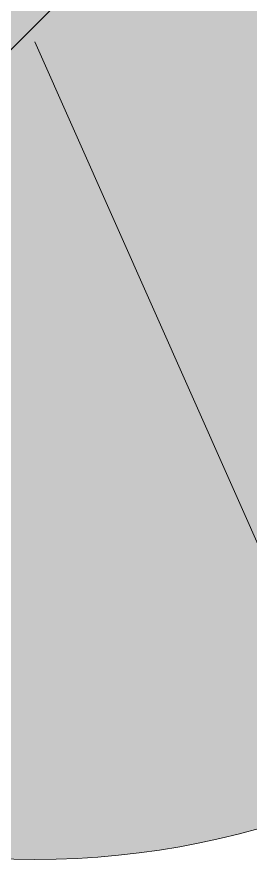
# Model space of a CAD drawing. Header units: millimetres. Extents: x -13069 to 207500, y -71366 to 56785.
# Drawn here: x 42054.5 to 42068.7, y 9759.6 to 9812 of the extents above; entities that cross this region are included whole.
import ezdxf

# ---------------------------------------------------------------- set-up
doc = ezdxf.new("R2010")
doc.units = ezdxf.units.MM
doc.layers.add('Отметки', color=7, linetype='Continuous', lineweight=9)
doc.layers.add('Потолки штриховка', color=7, linetype='Continuous', lineweight=9)

msp = doc.modelspace()

# ---------------------------------------------------------------- hatches: boundary and pattern name
at = {"layer": 'Отметки'}
h = msp.add_hatch(color=256, dxfattribs=at)
edge = h.paths.add_edge_path()
edge.add_arc((42055.571, 9810.514), 50, 0, 360)
at = {"layer": 'Потолки штриховка', "lineweight": 18, "true_color": 0x787878}
h = msp.add_hatch(dxfattribs=at)
h.set_pattern_fill('FP_89', color=8, style=0, pattern_type=2)
h.set_pattern_definition([(45, (0, 0), (-53.03301, 53.03301), [])])
h.paths.add_polyline_path([(45419.201, 8604.011), (45558.912, 8604.011), (45558.448, 12207.671), (45418.912, 12207.671), (45418.912, 8604.011)])
h.paths.add_polyline_path([(41954.934, 8604.011), (42069.934, 8604.011), (42069.493, 12198.656), (41929.934, 12198.656), (41929.934, 9077.793), (41954.934, 9077.793), (41954.934, 8605.506)])

# ---------------------------------------------------------------- linework, layer by layer
at = {"layer": 'Отметки', "lineweight": 20}
msp.add_line((42055.571, 9810.514), (42296.23, 9266.836), dxfattribs=at)
at = {"layer": 'Отметки'}
msp.add_circle((42055.571, 9810.514), 50, dxfattribs=at)

doc.saveas('drawing.dxf')
